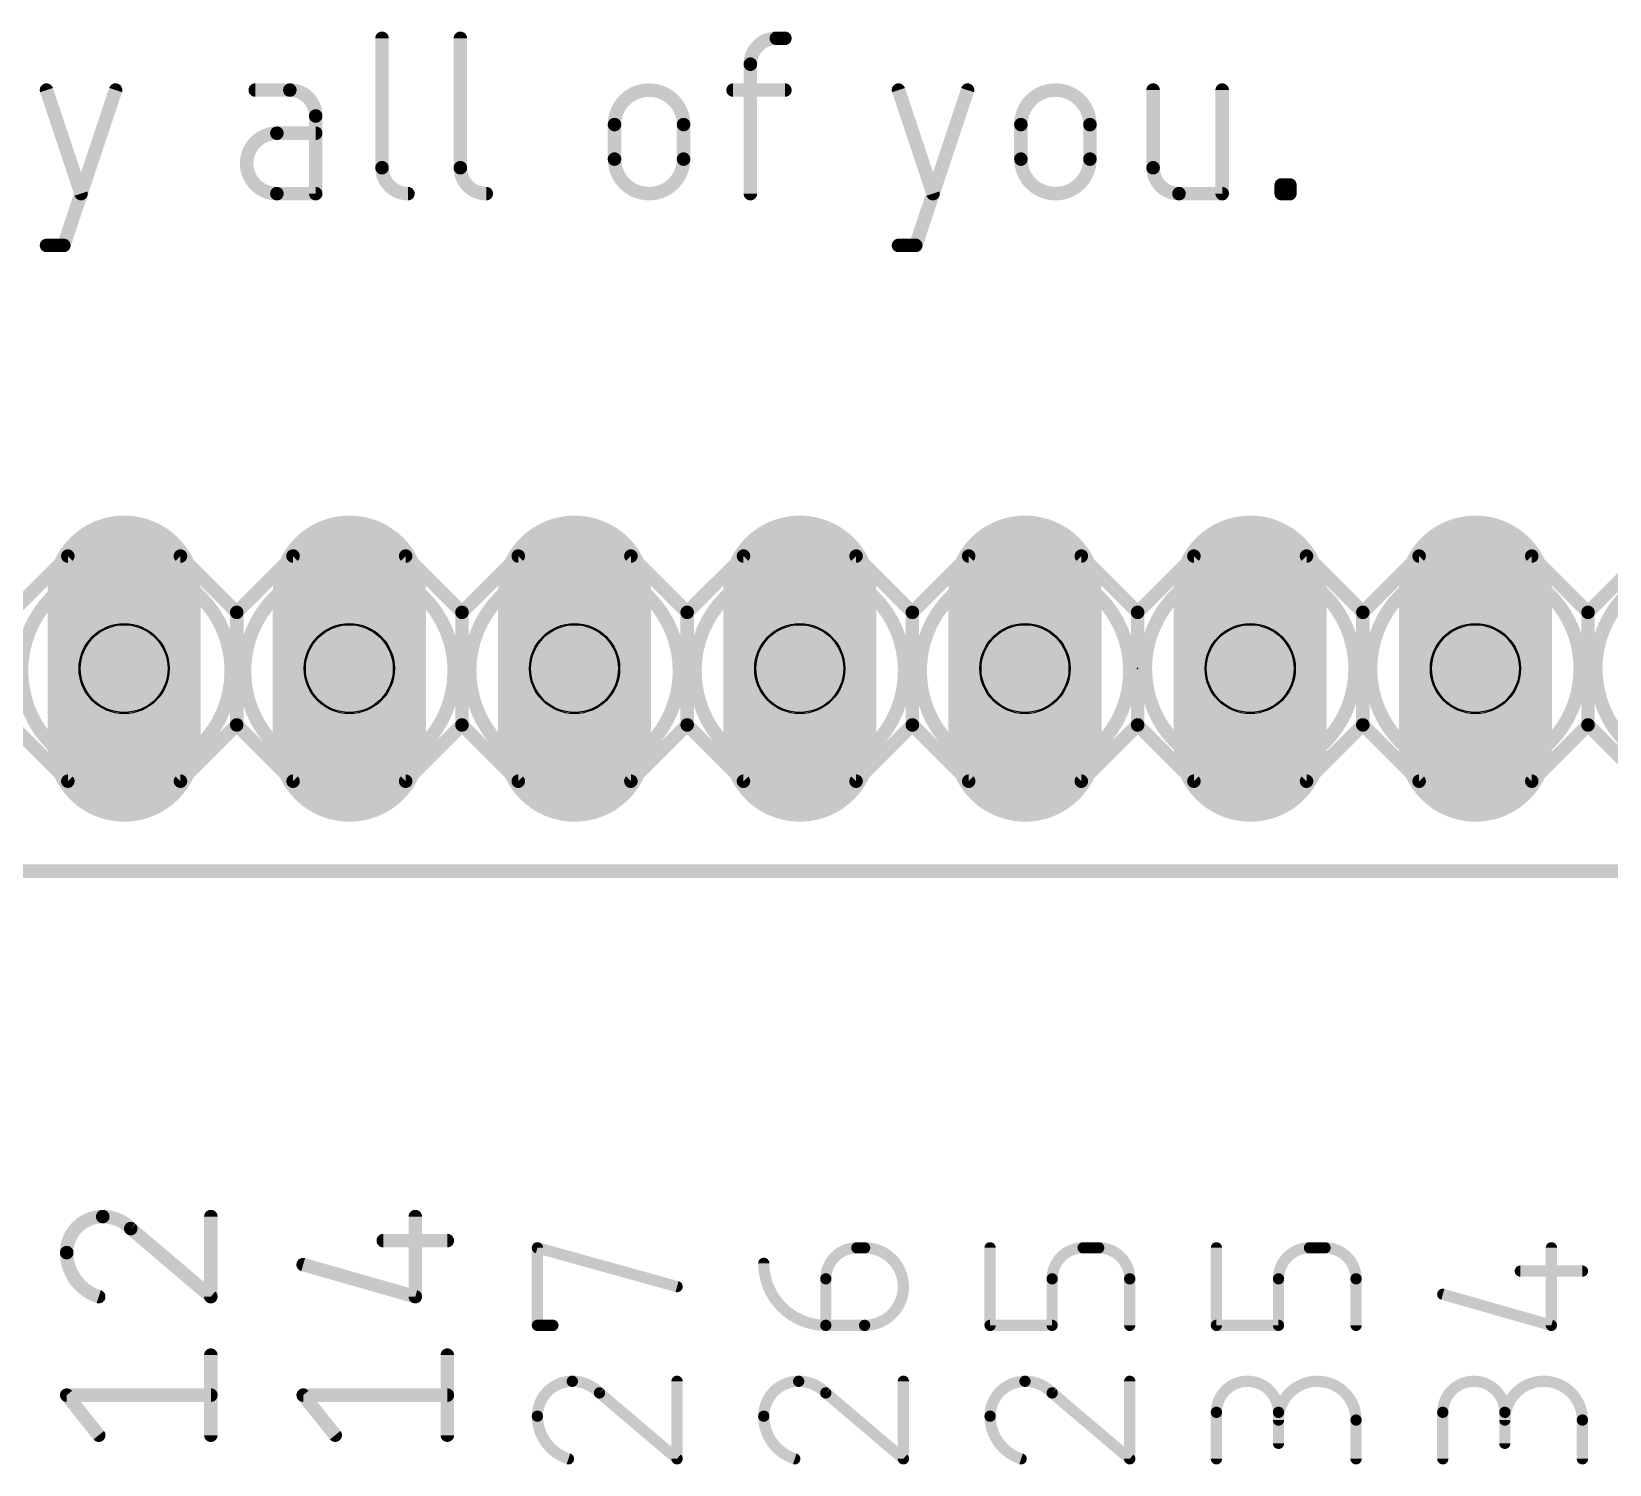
# Model space of a CAD drawing. Extents: x 6 to 264, y 30 to 75.
# Drawn here: x 30.25 to 48.04, y 30.14 to 46.3 of the extents above; entities that cross this region are included whole.
import ezdxf

# ---------------------------------------------------------------- set-up
doc = ezdxf.new("R2010")
doc.units = 0
for name, color, linetype in [('100', 3, 'CONTINUOUS'), ('101', 190, 'CONTINUOUS'), ('17', 110, 'CONTINUOUS'), ('20', 31, 'CONTINUOUS'), ('21', 253, 'CONTINUOUS'), ('23', 53, 'CONTINUOUS'), ('25', 253, 'CONTINUOUS'), ('29', 253, 'CONTINUOUS'), ('30', 253, 'CONTINUOUS'), ('44', 253, 'CONTINUOUS'), ('48', 253, 'CONTINUOUS'), ('51', 253, 'CONTINUOUS')]:
    doc.layers.add(name, color=color, linetype=linetype)

# ---------------------------------------------------------------- blocks, each defined once
blk = doc.blocks.new('RECT')
blk.add_solid([(-0.5, -0.5), (0.5, -0.5), (-0.5, 0.5), (0.5, 0.5)])
blk = doc.blocks.new('LONGP100')
at = {"const_width": 1}
blk.add_lwpolyline([(-0.5, 0), (0.5, 0)], dxfattribs=at)
at = {"const_width": 0.5}
for points in [[(-0.5, 0.25, 1), (-0.5, -0.25)], [(0.5, -0.25, 1), (0.5, 0.25)]]:
    blk.add_lwpolyline(points, format="xyb", dxfattribs=at)

msp = doc.modelspace()

# ---------------------------------------------------------------- linework, layer by layer
at = {"layer": '100', "const_width": 0.1524}
for points in [[(31.3182, 37.9077, 1), (31.3182, 40.2735, 1), (31.3182, 37.9077)], [(33.8328, 37.9077, 1), (33.8328, 40.2735, 1), (33.8328, 37.9077)], [(36.3728, 37.9077, 1), (36.3728, 40.2735, 1), (36.3728, 37.9077)], [(38.9128, 37.9077, 1), (38.9128, 40.2735, 1), (38.9128, 37.9077)], [(41.4528, 37.9077, 1), (41.4528, 40.2735, 1), (41.4528, 37.9077)], [(43.9928, 37.9331, 1), (43.9928, 40.2989, 1), (43.9928, 37.9331)], [(46.5328, 37.9331, 1), (46.5328, 40.2989, 1), (46.5328, 37.9331)], [(49.0728, 37.9331, 1), (49.0728, 40.2989, 1), (49.0728, 37.9331)]]:
    msp.add_lwpolyline(points, format="xyb", dxfattribs=at)
msp.add_lwpolyline([(63.246, 36.83), (13.4112, 36.83)], dxfattribs=at)
at = {"layer": '101', "const_width": 0.1524}
msp.add_lwpolyline([(63.246, 36.83), (13.4112, 36.83)], dxfattribs=at)
at = {"layer": '20', "const_width": 0.1524}
msp.add_lwpolyline([(13.462, 36.83), (63.246, 36.83)], dxfattribs=at)
at = {"layer": '20'}
for centre in [(31.2928, 39.116), (33.8328, 39.116), (36.3728, 39.116), (38.9128, 39.116), (41.4528, 39.116), (43.9928, 39.116), (46.5328, 39.116)]:
    msp.add_circle(centre, 0.4953, dxfattribs=at)
at = {"layer": '21', "const_width": 0.1524}
for points in [[(30.6578, 40.386), (30.0228, 39.751)], [(30.6578, 40.386), (31.9278, 40.386)], [(31.9278, 40.386), (32.5628, 39.751)], [(32.5628, 39.751), (33.1978, 40.386)], [(33.1978, 40.386), (34.4678, 40.386)], [(34.4678, 40.386), (35.1028, 39.751)], [(35.1028, 39.751), (35.7378, 40.386)], [(35.7378, 40.386), (37.0078, 40.386)], [(37.0078, 40.386), (37.6428, 39.751)], [(38.2778, 40.386), (37.6428, 39.751)], [(38.2778, 40.386), (39.5478, 40.386)], [(39.5478, 40.386), (40.1828, 39.751)], [(40.1828, 39.751), (40.8178, 40.386)], [(40.8178, 40.386), (42.0878, 40.386)], [(42.0878, 40.386), (42.7228, 39.751)], [(42.7228, 39.751), (43.3578, 40.386)], [(43.3578, 40.386), (44.6278, 40.386)], [(44.6278, 40.386), (45.2628, 39.751)], [(45.8978, 40.386), (45.2628, 39.751)], [(45.8978, 40.386), (47.1678, 40.386)], [(47.1678, 40.386), (47.8028, 39.751)], [(47.8028, 39.751), (48.4378, 40.386)], [(32.5628, 39.751), (32.5628, 38.481)], [(35.1028, 39.751), (35.1028, 38.481)], [(37.6428, 39.751), (37.6428, 38.481)], [(40.1828, 39.751), (40.1828, 38.481)], [(42.7228, 39.751), (42.7228, 38.481)], [(45.2628, 39.751), (45.2628, 38.481)], [(47.8028, 39.751), (47.8028, 38.481)], [(30.0228, 38.481), (30.6578, 37.846)], [(32.5628, 38.481), (31.9278, 37.846)], [(33.1978, 37.846), (32.5628, 38.481)], [(35.1028, 38.481), (34.4678, 37.846)], [(35.7378, 37.846), (35.1028, 38.481)], [(37.6428, 38.481), (37.0078, 37.846)], [(37.6428, 38.481), (38.2778, 37.846)], [(40.1828, 38.481), (39.5478, 37.846)], [(40.8178, 37.846), (40.1828, 38.481)], [(42.7228, 38.481), (42.0878, 37.846)], [(43.3578, 37.846), (42.7228, 38.481)], [(45.2628, 38.481), (44.6278, 37.846)], [(45.2628, 38.481), (45.8978, 37.846)], [(47.8028, 38.481), (47.1678, 37.846)], [(48.4378, 37.846), (47.8028, 38.481)], [(31.9278, 37.846), (30.6578, 37.846)], [(34.4678, 37.846), (33.1978, 37.846)], [(37.0078, 37.846), (35.7378, 37.846)], [(39.5478, 37.846), (38.2778, 37.846)], [(42.0878, 37.846), (40.8178, 37.846)], [(44.6278, 37.846), (43.3578, 37.846)], [(47.1678, 37.846), (45.8978, 37.846)]]:
    msp.add_lwpolyline(points, dxfattribs=at)
at = {"layer": '21', "const_width": 0.0762}
for points in [[(30.6578, 40.4241, 1), (30.6578, 40.3479)], [(30.6847, 40.3591, 1), (30.6309, 40.4129)], [(31.9547, 40.4129, 1), (31.9009, 40.3591)], [(31.9278, 40.3479, 1), (31.9278, 40.4241)], [(33.1978, 40.4241, 1), (33.1978, 40.3479)], [(33.2247, 40.3591, 1), (33.1709, 40.4129)], [(34.4947, 40.4129, 1), (34.4409, 40.3591)], [(34.4678, 40.3479, 1), (34.4678, 40.4241)], [(35.7378, 40.4241, 1), (35.7378, 40.3479)], [(35.7647, 40.3591, 1), (35.7109, 40.4129)], [(37.0347, 40.4129, 1), (36.9809, 40.3591)], [(37.0078, 40.3479, 1), (37.0078, 40.4241)], [(38.2778, 40.4241, 1), (38.2778, 40.3479)], [(38.3047, 40.3591, 1), (38.2509, 40.4129)], [(39.5747, 40.4129, 1), (39.5209, 40.3591)], [(39.5478, 40.3479, 1), (39.5478, 40.4241)], [(40.8178, 40.4241, 1), (40.8178, 40.3479)], [(40.8447, 40.3591, 1), (40.7909, 40.4129)], [(42.1147, 40.4129, 1), (42.0609, 40.3591)], [(42.0878, 40.3479, 1), (42.0878, 40.4241)], [(43.3578, 40.4241, 1), (43.3578, 40.3479)], [(43.3847, 40.3591, 1), (43.3309, 40.4129)], [(44.6547, 40.4129, 1), (44.6009, 40.3591)], [(44.6278, 40.3479, 1), (44.6278, 40.4241)], [(45.8978, 40.4241, 1), (45.8978, 40.3479)], [(45.9247, 40.3591, 1), (45.8709, 40.4129)], [(47.1947, 40.4129, 1), (47.1409, 40.3591)], [(47.1678, 40.3479, 1), (47.1678, 40.4241)], [(32.6009, 39.751, 1), (32.5247, 39.751)], [(32.5359, 39.7779, 1), (32.5897, 39.7241)], [(32.5359, 39.7241, 1), (32.5897, 39.7779)], [(35.1409, 39.751, 1), (35.0647, 39.751)], [(35.0759, 39.7779, 1), (35.1297, 39.7241)], [(35.0759, 39.7241, 1), (35.1297, 39.7779)], [(37.6809, 39.751, 1), (37.6047, 39.751)], [(37.6159, 39.7779, 1), (37.6697, 39.7241)], [(37.6159, 39.7241, 1), (37.6697, 39.7779)], [(40.2209, 39.751, 1), (40.1447, 39.751)], [(40.1559, 39.7779, 1), (40.2097, 39.7241)], [(40.1559, 39.7241, 1), (40.2097, 39.7779)], [(42.7609, 39.751, 1), (42.6847, 39.751)], [(42.6959, 39.7779, 1), (42.7497, 39.7241)], [(42.6959, 39.7241, 1), (42.7497, 39.7779)], [(45.3009, 39.751, 1), (45.2247, 39.751)], [(45.2359, 39.7779, 1), (45.2897, 39.7241)], [(45.2359, 39.7241, 1), (45.2897, 39.7779)], [(47.8409, 39.751, 1), (47.7647, 39.751)], [(47.7759, 39.7779, 1), (47.8297, 39.7241)], [(47.7759, 39.7241, 1), (47.8297, 39.7779)], [(32.5247, 38.481, 1), (32.6009, 38.481)], [(32.5897, 38.5079, 1), (32.5359, 38.4541)], [(32.5897, 38.4541, 1), (32.5359, 38.5079)], [(35.0647, 38.481, 1), (35.1409, 38.481)], [(35.1297, 38.5079, 1), (35.0759, 38.4541)], [(35.1297, 38.4541, 1), (35.0759, 38.5079)], [(37.6047, 38.481, 1), (37.6809, 38.481)], [(37.6697, 38.5079, 1), (37.6159, 38.4541)], [(37.6697, 38.4541, 1), (37.6159, 38.5079)], [(40.1447, 38.481, 1), (40.2209, 38.481)], [(40.2097, 38.5079, 1), (40.1559, 38.4541)], [(40.2097, 38.4541, 1), (40.1559, 38.5079)], [(42.6847, 38.481, 1), (42.7609, 38.481)], [(42.7497, 38.5079, 1), (42.6959, 38.4541)], [(42.7497, 38.4541, 1), (42.6959, 38.5079)], [(45.2247, 38.481, 1), (45.3009, 38.481)], [(45.2897, 38.5079, 1), (45.2359, 38.4541)], [(45.2897, 38.4541, 1), (45.2359, 38.5079)], [(47.7647, 38.481, 1), (47.8409, 38.481)], [(47.8297, 38.5079, 1), (47.7759, 38.4541)], [(47.8297, 38.4541, 1), (47.7759, 38.5079)], [(30.6578, 37.8841, 1), (30.6578, 37.8079)], [(30.6309, 37.8191, 1), (30.6847, 37.8729)], [(31.9009, 37.8729, 1), (31.9547, 37.8191)], [(31.9278, 37.8079, 1), (31.9278, 37.8841)], [(33.1978, 37.8841, 1), (33.1978, 37.8079)], [(33.1709, 37.8191, 1), (33.2247, 37.8729)], [(34.4409, 37.8729, 1), (34.4947, 37.8191)], [(34.4678, 37.8079, 1), (34.4678, 37.8841)], [(35.7378, 37.8841, 1), (35.7378, 37.8079)], [(35.7109, 37.8191, 1), (35.7647, 37.8729)], [(36.9809, 37.8729, 1), (37.0347, 37.8191)], [(37.0078, 37.8079, 1), (37.0078, 37.8841)], [(38.2778, 37.8841, 1), (38.2778, 37.8079)], [(38.2509, 37.8191, 1), (38.3047, 37.8729)], [(39.5209, 37.8729, 1), (39.5747, 37.8191)], [(39.5478, 37.8079, 1), (39.5478, 37.8841)], [(40.8178, 37.8841, 1), (40.8178, 37.8079)], [(40.7909, 37.8191, 1), (40.8447, 37.8729)], [(42.0609, 37.8729, 1), (42.1147, 37.8191)], [(42.0878, 37.8079, 1), (42.0878, 37.8841)], [(43.3578, 37.8841, 1), (43.3578, 37.8079)], [(43.3309, 37.8191, 1), (43.3847, 37.8729)], [(44.6009, 37.8729, 1), (44.6547, 37.8191)], [(44.6278, 37.8079, 1), (44.6278, 37.8841)], [(45.8978, 37.8841, 1), (45.8978, 37.8079)], [(45.8709, 37.8191, 1), (45.9247, 37.8729)], [(47.1409, 37.8729, 1), (47.1947, 37.8191)], [(47.1678, 37.8079, 1), (47.1678, 37.8841)]]:
    msp.add_lwpolyline(points, format="xyb", dxfattribs=at)
at = {"layer": '23'}
msp.add_point((42.7228, 39.116), dxfattribs=at)
at = {"layer": '25', "const_width": 0.1524}
for points in [[(34.2011, 46.228), (34.2011, 44.7675)], [(35.0846, 46.228), (35.0846, 44.7675)], [(38.6475, 46.228), (38.7449, 46.228)], [(38.3554, 44.4754), (38.3554, 45.9359)], [(30.4175, 45.6438), (30.807, 44.4754)], [(30.6123, 43.8912), (31.1965, 45.6438)], [(33.1615, 45.6438), (32.772, 45.6438)], [(38.1607, 45.6438), (38.7449, 45.6438)], [(40.026, 45.6438), (40.4154, 44.4754)], [(40.2207, 43.8912), (40.8049, 45.6438)], [(42.8975, 45.6438), (42.8975, 44.7675)], [(43.6764, 44.4754), (43.6764, 45.6438)], [(33.4536, 44.4754), (33.4536, 45.3517)], [(33.4536, 45.157), (33.0154, 45.157)], [(36.8232, 44.8649), (36.8232, 45.2543)], [(37.6021, 45.2543), (37.6021, 44.8649)], [(41.4065, 44.8649), (41.4065, 45.2543)], [(42.1854, 45.2543), (42.1854, 44.8649)], [(33.0154, 44.4754), (33.4536, 44.4754)], [(43.1896, 44.4754), (43.6764, 44.4754)], [(44.3427, 44.4754), (44.3427, 44.5728)], [(44.3427, 44.5728), (44.44, 44.5728)], [(44.44, 44.4754), (44.3427, 44.4754)], [(44.44, 44.5728), (44.44, 44.4754)], [(30.4175, 43.8912), (30.6123, 43.8912)], [(40.026, 43.8912), (40.2207, 43.8912)]]:
    msp.add_lwpolyline(points, dxfattribs=at)
at = {"layer": '25'}
for points, const_width in [([(34.2392, 46.228, 1), (34.163, 46.228)], 0.0762), ([(35.1227, 46.228, 1), (35.0465, 46.228)], 0.0762), ([(38.6475, 46.228, 0.4142), (38.3554, 45.9359)], 0.1524), ([(38.6475, 46.2661, 1), (38.6475, 46.1899)], 0.0762), ([(38.6475, 46.1899, 1), (38.6475, 46.2661)], 0.0762), ([(38.7449, 46.1899, 1), (38.7449, 46.2661)], 0.0762), ([(38.3935, 45.9359, 1), (38.3173, 45.9359)], 0.0762), ([(38.3173, 45.9359, 1), (38.3935, 45.9359)], 0.0762), ([(30.4537, 45.6558, 1), (30.3814, 45.6318)], 0.0762), ([(31.2326, 45.6318, 1), (31.1603, 45.6558)], 0.0762), ([(32.772, 45.6819, 1), (32.772, 45.6057)], 0.0762), ([(33.4536, 45.3517, 0.4142), (33.1615, 45.6438)], 0.1524), ([(33.1615, 45.6819, 1), (33.1615, 45.6057)], 0.0762), ([(33.1615, 45.6057, 1), (33.1615, 45.6819)], 0.0762), ([(37.6021, 45.2543, 1), (36.8232, 45.2543)], 0.1524), ([(38.1607, 45.6819, 1), (38.1607, 45.6057)], 0.0762), ([(38.7449, 45.6057, 1), (38.7449, 45.6819)], 0.0762), ([(40.0621, 45.6558, 1), (39.9898, 45.6318)], 0.0762), ([(40.841, 45.6318, 1), (40.7688, 45.6558)], 0.0762), ([(42.1854, 45.2543, 1), (41.4065, 45.2543)], 0.1524), ([(42.9356, 45.6438, 1), (42.8594, 45.6438)], 0.0762), ([(43.7145, 45.6438, 1), (43.6383, 45.6438)], 0.0762), ([(33.4917, 45.3517, 1), (33.4155, 45.3517)], 0.0762), ([(33.4155, 45.3517, 1), (33.4917, 45.3517)], 0.0762), ([(33.0154, 45.157, 1), (33.0154, 44.4754)], 0.1524), ([(33.0154, 45.1951, 1), (33.0154, 45.1189)], 0.0762), ([(33.0154, 45.1189, 1), (33.0154, 45.1951)], 0.0762), ([(33.4536, 45.1189, 1), (33.4536, 45.1951)], 0.0762), ([(36.8613, 45.2543, 1), (36.7851, 45.2543)], 0.0762), ([(36.7851, 45.2543, 1), (36.8613, 45.2543)], 0.0762), ([(37.6402, 45.2543, 1), (37.564, 45.2543)], 0.0762), ([(37.564, 45.2543, 1), (37.6402, 45.2543)], 0.0762), ([(41.4446, 45.2543, 1), (41.3684, 45.2543)], 0.0762), ([(41.3684, 45.2543, 1), (41.4446, 45.2543)], 0.0762), ([(42.2235, 45.2543, 1), (42.1473, 45.2543)], 0.0762), ([(42.1473, 45.2543, 1), (42.2235, 45.2543)], 0.0762), ([(36.8232, 44.8649, 1), (37.6021, 44.8649)], 0.1524), ([(36.8613, 44.8649, 1), (36.7851, 44.8649)], 0.0762), ([(36.7851, 44.8649, 1), (36.8613, 44.8649)], 0.0762), ([(37.6402, 44.8649, 1), (37.564, 44.8649)], 0.0762), ([(37.564, 44.8649, 1), (37.6402, 44.8649)], 0.0762), ([(41.4065, 44.8649, 1), (42.1854, 44.8649)], 0.1524), ([(41.4446, 44.8649, 1), (41.3684, 44.8649)], 0.0762), ([(41.3684, 44.8649, 1), (41.4446, 44.8649)], 0.0762), ([(42.2235, 44.8649, 1), (42.1473, 44.8649)], 0.0762), ([(42.1473, 44.8649, 1), (42.2235, 44.8649)], 0.0762), ([(34.2011, 44.7675, 0.4142), (34.4932, 44.4754)], 0.1524), ([(34.2392, 44.7675, 1), (34.163, 44.7675)], 0.0762), ([(34.163, 44.7675, 1), (34.2392, 44.7675)], 0.0762), ([(35.0846, 44.7675, 0.4142), (35.3767, 44.4754)], 0.1524), ([(35.1227, 44.7675, 1), (35.0465, 44.7675)], 0.0762), ([(35.0465, 44.7675, 1), (35.1227, 44.7675)], 0.0762), ([(42.8975, 44.7675, 0.4142), (43.1896, 44.4754)], 0.1524), ([(42.9356, 44.7675, 1), (42.8594, 44.7675)], 0.0762), ([(42.8594, 44.7675, 1), (42.9356, 44.7675)], 0.0762), ([(30.7708, 44.4634, 1), (30.8431, 44.4874)], 0.0762), ([(33.0154, 44.5135, 1), (33.0154, 44.4373)], 0.0762), ([(33.0154, 44.4373, 1), (33.0154, 44.5135)], 0.0762), ([(33.4155, 44.4754, 1), (33.4917, 44.4754)], 0.0762), ([(33.4536, 44.4373, 1), (33.4536, 44.5135)], 0.0762), ([(34.4932, 44.4373, 1), (34.4932, 44.5135)], 0.0762), ([(35.3767, 44.4373, 1), (35.3767, 44.5135)], 0.0762), ([(38.3173, 44.4754, 1), (38.3935, 44.4754)], 0.0762), ([(40.3793, 44.4634, 1), (40.4516, 44.4874)], 0.0762), ([(43.1896, 44.5135, 1), (43.1896, 44.4373)], 0.0762), ([(43.1896, 44.4373, 1), (43.1896, 44.5135)], 0.0762), ([(43.6383, 44.4754, 1), (43.7145, 44.4754)], 0.0762), ([(43.6764, 44.4373, 1), (43.6764, 44.5135)], 0.0762), ([(44.3808, 44.5728, 1), (44.3046, 44.5728)], 0.0762), ([(44.3427, 44.6109, 1), (44.3427, 44.5347)], 0.0762), ([(44.3427, 44.5135, 1), (44.3427, 44.4373)], 0.0762), ([(44.3046, 44.4754, 1), (44.3808, 44.4754)], 0.0762), ([(44.4781, 44.5728, 1), (44.4019, 44.5728)], 0.0762), ([(44.4019, 44.4754, 1), (44.4781, 44.4754)], 0.0762), ([(44.44, 44.5347, 1), (44.44, 44.6109)], 0.0762), ([(44.44, 44.4373, 1), (44.44, 44.5135)], 0.0762), ([(30.4175, 43.9293, 1), (30.4175, 43.8531)], 0.0762), ([(30.6123, 43.8531, 1), (30.6123, 43.9293)], 0.0762), ([(40.026, 43.9293, 1), (40.026, 43.8531)], 0.0762), ([(40.2207, 43.8531, 1), (40.2207, 43.9293)], 0.0762), ([(30.5761, 43.9032, 1), (30.6484, 43.8792)], 0.0762), ([(40.1846, 43.9032, 1), (40.2568, 43.8792)], 0.0762)]:
    msp.add_lwpolyline(points, format="xyb", dxfattribs=dict(at, const_width=const_width))
at = {"layer": '29', "const_width": 0.5969}
for points in [[(31.2928, 38.8175, 1), (31.2928, 39.4145, 1), (31.2928, 38.8175)], [(33.8328, 38.8175, 1), (33.8328, 39.4145, 1), (33.8328, 38.8175)], [(36.3728, 38.8175, 1), (36.3728, 39.4145, 1), (36.3728, 38.8175)], [(38.9128, 38.8175, 1), (38.9128, 39.4145, 1), (38.9128, 38.8175)], [(41.4528, 38.8175, 1), (41.4528, 39.4145, 1), (41.4528, 38.8175)], [(43.9928, 38.8175, 1), (43.9928, 39.4145, 1), (43.9928, 38.8175)], [(46.5328, 38.8175, 1), (46.5328, 39.4145, 1), (46.5328, 38.8175)]]:
    msp.add_lwpolyline(points, format="xyb", dxfattribs=at)
at = {"layer": '30', "const_width": 0.5969}
for points in [[(31.2928, 38.8175, 1), (31.2928, 39.4145, 1), (31.2928, 38.8175)], [(33.8328, 38.8175, 1), (33.8328, 39.4145, 1), (33.8328, 38.8175)], [(36.3728, 38.8175, 1), (36.3728, 39.4145, 1), (36.3728, 38.8175)], [(38.9128, 38.8175, 1), (38.9128, 39.4145, 1), (38.9128, 38.8175)], [(41.4528, 38.8175, 1), (41.4528, 39.4145, 1), (41.4528, 38.8175)], [(43.9928, 38.8175, 1), (43.9928, 39.4145, 1), (43.9928, 38.8175)], [(46.5328, 38.8175, 1), (46.5328, 39.4145, 1), (46.5328, 38.8175)]]:
    msp.add_lwpolyline(points, format="xyb", dxfattribs=at)
at = {"layer": '44'}
for centre in [(31.2928, 39.116), (33.8328, 39.116), (36.3728, 39.116), (38.9128, 39.116), (41.4528, 39.116), (43.9928, 39.116), (46.5328, 39.116)]:
    msp.add_circle(centre, 0.508, dxfattribs=at)
at = {"layer": '48'}
for points, const_width in [([(31.0515, 32.9335, 0.4142), (30.6451, 32.5271)], 0.1524), ([(31.3676, 32.7981, 0.2053), (31.0515, 32.9335)], 0.1524), ([(31.0515, 32.9716, 1), (31.0515, 32.8954)], 0.0762), ([(31.0515, 32.8954, 1), (31.0515, 32.9716)], 0.0762), ([(32.3088, 32.9335, 1), (32.2326, 32.9335)], 0.0762), ([(34.6146, 32.9335, 1), (34.5384, 32.9335)], 0.0762), ([(31.3923, 32.8271, 1), (31.3429, 32.769)], 0.0762), ([(31.34, 32.7718, 1), (31.3952, 32.8243)], 0.0762), ([(30.6451, 32.5271, 0.3252), (31.0063, 32.0304)], 0.1524), ([(30.6832, 32.5271, 1), (30.607, 32.5271)], 0.0762), ([(34.2152, 32.7007, 1), (34.2152, 32.6245)], 0.0762), ([(34.9377, 32.6245, 1), (34.9377, 32.7007)], 0.0762), ([(35.9855, 32.5814, 1), (35.922, 32.5814)], 0.0635), ([(35.9622, 32.6119, 1), (35.9452, 32.5508)], 0.0635), ([(39.5563, 32.5814, 0.4142), (39.2063, 32.2314)], 0.127), ([(39.5563, 32.6131, 1), (39.5563, 32.5496)], 0.0635), ([(39.5563, 32.5496, 1), (39.5563, 32.6131)], 0.0635), ([(39.6438, 31.7065, 1), (39.6438, 32.5814)], 0.127), ([(39.6438, 32.6131, 1), (39.6438, 32.5496)], 0.0635), ([(39.6438, 32.5496, 1), (39.6438, 32.6131)], 0.0635), ([(41.0909, 32.5814, 1), (41.0273, 32.5814)], 0.0635), ([(42.109, 32.5814, 0.4142), (41.759, 32.2314)], 0.127), ([(42.109, 32.6131, 1), (42.109, 32.5496)], 0.0635), ([(42.109, 32.5496, 1), (42.109, 32.6131)], 0.0635), ([(42.6339, 32.2314, 0.4142), (42.2839, 32.5814)], 0.127), ([(42.2839, 32.6131, 1), (42.2839, 32.5496)], 0.0635), ([(42.2839, 32.5496, 1), (42.2839, 32.6131)], 0.0635), ([(43.6436, 32.5814, 1), (43.58, 32.5814)], 0.0635), ([(44.6617, 32.5814, 0.4142), (44.3117, 32.2314)], 0.127), ([(44.6617, 32.6131, 1), (44.6617, 32.5496)], 0.0635), ([(44.6617, 32.5496, 1), (44.6617, 32.6131)], 0.0635), ([(45.1866, 32.2314, 0.4142), (44.8366, 32.5814)], 0.127), ([(44.8366, 32.6131, 1), (44.8366, 32.5496)], 0.0635), ([(44.8366, 32.5496, 1), (44.8366, 32.6131)], 0.0635), ([(47.4211, 32.5814, 1), (47.3576, 32.5814)], 0.0635), ([(30.607, 32.5271, 1), (30.6832, 32.5271)], 0.0762), ([(33.3226, 32.4283, 1), (33.3016, 32.355)], 0.0762), ([(38.5064, 32.4064, 0.4142), (39.2063, 31.7065)], 0.127), ([(38.5381, 32.4064, 1), (38.4747, 32.4064)], 0.0635), ([(39.2381, 32.2314, 1), (39.1746, 32.2314)], 0.0635), ([(39.1746, 32.2314, 1), (39.2381, 32.2314)], 0.0635), ([(41.7908, 32.2314, 1), (41.7273, 32.2314)], 0.0635), ([(41.7273, 32.2314, 1), (41.7908, 32.2314)], 0.0635), ([(42.6657, 32.2314, 1), (42.6022, 32.2314)], 0.0635), ([(42.6022, 32.2314, 1), (42.6657, 32.2314)], 0.0635), ([(44.3435, 32.2314, 1), (44.28, 32.2314)], 0.0635), ([(44.28, 32.2314, 1), (44.3435, 32.2314)], 0.0635), ([(45.2184, 32.2314, 1), (45.1549, 32.2314)], 0.0635), ([(45.1549, 32.2314, 1), (45.2184, 32.2314)], 0.0635), ([(47.0394, 32.3506, 1), (47.0394, 32.2871)], 0.0635), ([(47.7393, 32.2871, 1), (47.7393, 32.3506)], 0.0635), ([(30.9946, 31.9942, 1), (31.0181, 32.0667)], 0.0762), ([(32.2326, 32.0304, 1), (32.3088, 32.0304)], 0.0762), ([(32.246, 32.0014, 1), (32.2954, 32.0595)], 0.0762), ([(34.5384, 32.0304, 1), (34.6146, 32.0304)], 0.0762), ([(34.566, 31.9938, 1), (34.5869, 32.0671)], 0.0762), ([(37.52, 32.1133, 1), (37.537, 32.1745)], 0.0635), ([(46.1732, 32.0869, 1), (46.1558, 32.0259)], 0.0635), ([(35.9537, 31.7382, 1), (35.9537, 31.6747)], 0.0635), ([(35.922, 31.7065, 1), (35.9855, 31.7065)], 0.0635), ([(36.1287, 31.6747, 1), (36.1287, 31.7382)], 0.0635), ([(39.2063, 31.7382, 1), (39.2063, 31.6747)], 0.0635), ([(39.1746, 31.7065, 1), (39.2381, 31.7065)], 0.0635), ([(39.2063, 31.6747, 1), (39.2063, 31.7382)], 0.0635), ([(39.6438, 31.7382, 1), (39.6438, 31.6747)], 0.0635), ([(39.6438, 31.6747, 1), (39.6438, 31.7382)], 0.0635), ([(41.0273, 31.7065, 1), (41.0909, 31.7065)], 0.0635), ([(41.0591, 31.7382, 1), (41.0591, 31.6747)], 0.0635), ([(41.7273, 31.7065, 1), (41.7908, 31.7065)], 0.0635), ([(41.759, 31.6747, 1), (41.759, 31.7382)], 0.0635), ([(42.6022, 31.7065, 1), (42.6657, 31.7065)], 0.0635), ([(43.58, 31.7065, 1), (43.6436, 31.7065)], 0.0635), ([(43.6118, 31.7382, 1), (43.6118, 31.6747)], 0.0635), ([(44.28, 31.7065, 1), (44.3435, 31.7065)], 0.0635), ([(44.3117, 31.6747, 1), (44.3117, 31.7382)], 0.0635), ([(45.1549, 31.7065, 1), (45.2184, 31.7065)], 0.0635), ([(47.3576, 31.7065, 1), (47.4211, 31.7065)], 0.0635), ([(47.3806, 31.6759, 1), (47.3981, 31.737)], 0.0635), ([(32.3088, 31.3704, 1), (32.2326, 31.3704)], 0.0762), ([(34.9758, 31.3704, 1), (34.8996, 31.3704)], 0.0762), ([(30.6749, 30.9427, 1), (30.6153, 30.8951)], 0.0762), ([(30.6451, 30.957, 1), (30.6451, 30.8808)], 0.0762), ([(32.2707, 30.8808, 1), (32.2707, 30.957)], 0.0762), ([(33.3419, 30.9427, 1), (33.2823, 30.8951)], 0.0762), ([(33.3121, 30.957, 1), (33.3121, 30.8808)], 0.0762), ([(34.9377, 30.8808, 1), (34.9377, 30.957)], 0.0762), ([(36.3474, 31.0755, 0.4142), (35.9537, 30.6818)], 0.127), ([(36.6536, 30.9443, 0.2053), (36.3474, 31.0755)], 0.127), ([(36.3474, 31.1072, 1), (36.3474, 31.0437)], 0.0635), ([(36.3474, 31.0437, 1), (36.3474, 31.1072)], 0.0635), ([(36.6742, 30.9684, 1), (36.633, 30.9201)], 0.0635), ([(36.6306, 30.9224, 1), (36.6766, 30.9661)], 0.0635), ([(37.5603, 31.0755, 1), (37.4967, 31.0755)], 0.0635), ([(38.9001, 31.0755, 0.4142), (38.5064, 30.6818)], 0.127), ([(39.2063, 30.9443, 0.2053), (38.9001, 31.0755)], 0.127), ([(38.9001, 31.1072, 1), (38.9001, 31.0437)], 0.0635), ([(38.9001, 31.0437, 1), (38.9001, 31.1072)], 0.0635), ([(39.2269, 30.9684, 1), (39.1857, 30.9201)], 0.0635), ([(39.1833, 30.9224, 1), (39.2293, 30.9661)], 0.0635), ([(40.113, 31.0755, 1), (40.0495, 31.0755)], 0.0635), ([(41.4528, 31.0755, 0.4142), (41.0591, 30.6818)], 0.127), ([(41.759, 30.9443, 0.2053), (41.4528, 31.0755)], 0.127), ([(41.4528, 31.1072, 1), (41.4528, 31.0437)], 0.0635), ([(41.4528, 31.0437, 1), (41.4528, 31.1072)], 0.0635), ([(41.7796, 30.9684, 1), (41.7384, 30.9201)], 0.0635), ([(41.736, 30.9224, 1), (41.782, 30.9661)], 0.0635), ([(42.6657, 31.0755, 1), (42.6022, 31.0755)], 0.0635), ([(44.3117, 30.7255, 1), (43.6118, 30.7255)], 0.127), ([(45.1866, 30.638, 1), (44.3117, 30.638)], 0.127), ([(46.8644, 30.7255, 1), (46.1645, 30.7255)], 0.127), ([(47.7393, 30.638, 1), (46.8644, 30.638)], 0.127), ([(43.6436, 30.7255, 1), (43.58, 30.7255)], 0.0635), ([(44.3435, 30.7255, 1), (44.28, 30.7255)], 0.0635), ([(46.1963, 30.7255, 1), (46.1328, 30.7255)], 0.0635), ([(46.8962, 30.7255, 1), (46.8327, 30.7255)], 0.0635), ([(35.9537, 30.6818, 0.3252), (36.3037, 30.2006)], 0.127), ([(35.9854, 30.6818, 1), (35.922, 30.6818)], 0.0635), ([(35.922, 30.6818, 1), (35.9855, 30.6818)], 0.0635), ([(38.4746, 30.6818, 1), (38.5382, 30.6818)], 0.0635), ([(38.5064, 30.6818, 0.3252), (38.8564, 30.2006)], 0.127), ([(38.5381, 30.6818, 1), (38.4747, 30.6818)], 0.0635), ([(41.0273, 30.6818, 1), (41.0909, 30.6818)], 0.0635), ([(41.0591, 30.6818, 0.3252), (41.4091, 30.2006)], 0.127), ([(41.0908, 30.6818, 1), (41.0274, 30.6818)], 0.0635), ([(43.58, 30.7255, 1), (43.6436, 30.7255)], 0.0635), ([(44.28, 30.7255, 1), (44.3435, 30.7255)], 0.0635), ([(44.28, 30.638, 1), (44.3435, 30.638)], 0.0635), ([(45.2184, 30.638, 1), (45.1549, 30.638)], 0.0635), ([(45.1549, 30.638, 1), (45.2184, 30.638)], 0.0635), ([(46.1328, 30.7255, 1), (46.1963, 30.7255)], 0.0635), ([(46.8327, 30.7255, 1), (46.8962, 30.7255)], 0.0635), ([(46.8327, 30.638, 1), (46.8962, 30.638)], 0.0635), ([(47.7711, 30.638, 1), (47.7075, 30.638)], 0.0635), ([(47.7075, 30.638, 1), (47.7711, 30.638)], 0.0635), ([(30.9766, 30.4435, 1), (31.0361, 30.4911)], 0.0762), ([(32.2326, 30.4673, 1), (32.3088, 30.4673)], 0.0762), ([(33.6436, 30.4435, 1), (33.7031, 30.4911)], 0.0762), ([(34.8996, 30.4673, 1), (34.9758, 30.4673)], 0.0762), ([(36.2939, 30.1704, 1), (36.3134, 30.2308)], 0.0635), ([(37.5079, 30.1764, 1), (37.5491, 30.2248)], 0.0635), ([(38.8466, 30.1704, 1), (38.8661, 30.2308)], 0.0635), ([(40.0606, 30.1764, 1), (40.1018, 30.2248)], 0.0635), ([(41.3993, 30.1704, 1), (41.4188, 30.2308)], 0.0635), ([(42.6133, 30.1764, 1), (42.6545, 30.2248)], 0.0635), ([(44.28, 30.3756, 1), (44.3435, 30.3756)], 0.0635), ([(46.8327, 30.3756, 1), (46.8962, 30.3756)], 0.0635), ([(37.4967, 30.2006, 1), (37.5603, 30.2006)], 0.0635), ([(40.0495, 30.2006, 1), (40.113, 30.2006)], 0.0635), ([(42.6022, 30.2006, 1), (42.6657, 30.2006)], 0.0635), ([(43.58, 30.2006, 1), (43.6436, 30.2006)], 0.0635), ([(45.1549, 30.2006, 1), (45.2184, 30.2006)], 0.0635), ([(46.1328, 30.2006, 1), (46.1963, 30.2006)], 0.0635), ([(47.7075, 30.2006, 1), (47.7711, 30.2006)], 0.0635)]:
    msp.add_lwpolyline(points, format="xyb", dxfattribs=dict(at, const_width=const_width))
for points, const_width in [([(32.2707, 32.0304), (32.2707, 32.9335)], 0.1524), ([(34.5765, 32.0304), (34.5765, 32.9335)], 0.1524), ([(31.3676, 32.7981), (32.2707, 32.0304)], 0.1524), ([(34.2152, 32.6626), (34.9377, 32.6626)], 0.1524), ([(35.9537, 31.7065), (35.9537, 32.5814)], 0.127), ([(35.9537, 32.5814), (37.5285, 32.1439)], 0.127), ([(39.5563, 32.5814), (39.6438, 32.5814)], 0.127), ([(41.0591, 31.7065), (41.0591, 32.5814)], 0.127), ([(42.2839, 32.5814), (42.109, 32.5814)], 0.127), ([(43.6118, 31.7065), (43.6118, 32.5814)], 0.127), ([(44.8366, 32.5814), (44.6617, 32.5814)], 0.127), ([(47.3893, 31.7065), (47.3893, 32.5814)], 0.127), ([(33.3121, 32.3917), (34.5765, 32.0304)], 0.1524), ([(39.2063, 31.7065), (39.2063, 32.2314)], 0.127), ([(41.759, 32.2314), (41.759, 31.7065)], 0.127), ([(42.6339, 31.7065), (42.6339, 32.2314)], 0.127), ([(44.3117, 32.2314), (44.3117, 31.7065)], 0.127), ([(45.1866, 31.7065), (45.1866, 32.2314)], 0.127), ([(47.0394, 32.3189), (47.7393, 32.3189)], 0.127), ([(46.1645, 32.0564), (47.3893, 31.7065)], 0.127), ([(36.1287, 31.7065), (35.9537, 31.7065)], 0.127), ([(39.6438, 31.7065), (39.2063, 31.7065)], 0.127), ([(41.759, 31.7065), (41.0591, 31.7065)], 0.127), ([(44.3117, 31.7065), (43.6118, 31.7065)], 0.127), ([(32.2707, 30.4673), (32.2707, 31.3704)], 0.1524), ([(34.9377, 30.4673), (34.9377, 31.3704)], 0.1524), ([(31.0063, 30.4673), (30.6451, 30.9189)], 0.1524), ([(30.6451, 30.9189), (32.2707, 30.9189)], 0.1524), ([(33.6733, 30.4673), (33.3121, 30.9189)], 0.1524), ([(33.3121, 30.9189), (34.9377, 30.9189)], 0.1524), ([(36.6536, 30.9443), (37.5285, 30.2006)], 0.127), ([(37.5285, 30.2006), (37.5285, 31.0755)], 0.127), ([(39.2063, 30.9443), (40.0812, 30.2006)], 0.127), ([(40.0812, 30.2006), (40.0812, 31.0755)], 0.127), ([(41.759, 30.9443), (42.6339, 30.2006)], 0.127), ([(42.6339, 30.2006), (42.6339, 31.0755)], 0.127), ([(43.6118, 30.2006), (43.6118, 30.7255)], 0.127), ([(44.3117, 30.7255), (44.3117, 30.3756)], 0.127), ([(46.1645, 30.2006), (46.1645, 30.7255)], 0.127), ([(46.8644, 30.7255), (46.8644, 30.3756)], 0.127), ([(45.1866, 30.2006), (45.1866, 30.638)], 0.127), ([(47.7393, 30.2006), (47.7393, 30.638)], 0.127)]:
    msp.add_lwpolyline(points, dxfattribs=dict(at, const_width=const_width))

# ---------------------------------------------------------------- block references
at = {"layer": '17', "xscale": 1.524, "yscale": 1.524, "rotation": 90}
for p in [(31.2928, 39.116), (31.2928, 39.116), (33.8328, 39.116), (33.8328, 39.116), (36.3728, 39.116), (36.3728, 39.116), (38.9128, 39.116), (38.9128, 39.116), (41.4528, 39.116), (41.4528, 39.116), (43.9928, 39.116), (43.9928, 39.116), (46.5328, 39.116), (46.5328, 39.116)]:
    msp.add_blockref('LONGP100', p, dxfattribs=at)
at = {"layer": '29', "xscale": 1.7272, "yscale": 1.7272, "rotation": 90}
for p in [(31.2928, 39.116), (33.8328, 39.116), (36.3728, 39.116), (38.9128, 39.116), (41.4528, 39.116), (43.9928, 39.116), (46.5328, 39.116)]:
    msp.add_blockref('LONGP100', p, dxfattribs=at)
at = {"layer": '30', "xscale": 1.7272, "yscale": 1.7272, "rotation": 90}
for p in [(31.2928, 39.116), (33.8328, 39.116), (36.3728, 39.116), (38.9128, 39.116), (41.4528, 39.116), (43.9928, 39.116), (46.5328, 39.116)]:
    msp.add_blockref('LONGP100', p, dxfattribs=at)
at = {"layer": '51', "xscale": 0.508, "yscale": 0.508}
for p in [(31.2928, 39.116), (33.8328, 39.116), (36.3728, 39.116), (38.9128, 39.116), (41.4528, 39.116), (43.9928, 39.116), (46.5328, 39.116)]:
    msp.add_blockref('RECT', p, dxfattribs=at)

doc.saveas('drawing.dxf')
